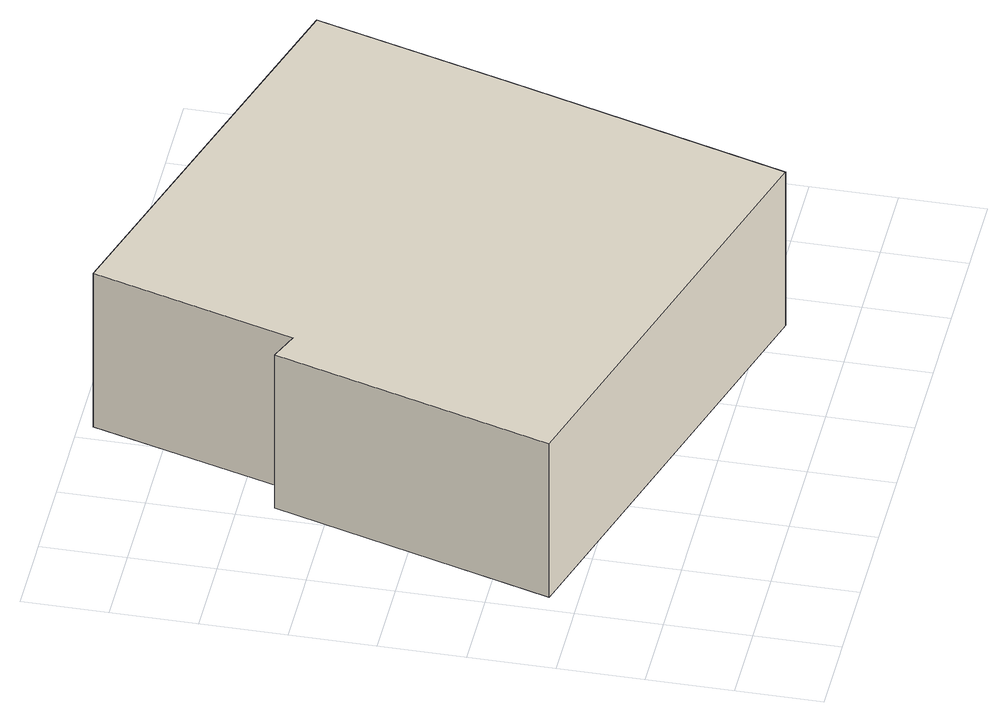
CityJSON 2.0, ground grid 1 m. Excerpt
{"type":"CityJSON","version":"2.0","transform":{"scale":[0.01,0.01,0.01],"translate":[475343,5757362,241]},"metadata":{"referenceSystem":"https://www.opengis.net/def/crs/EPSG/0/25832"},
"CityObjects":{
"building1":{"type":"Building","attributes":{"Gemeindeschluessel":"05711000","BezugspunktDach":"2000","function":"31001_9998","measuredHeight":2.13},"address":[{"country":"Germany","locality":"Bielefeld","thoroughfareNumber":"230","thoroughfareName":"Oerlinghauser Straße"}],"geometry":[{"type":"Solid","lod":"1","boundaries":[[[[0,1,2,3,4,5,6]],[[7,8,9,10,11,12,13]],[[7,13,6,5]],[[8,7,5,4]],[[9,8,4,3]],[[10,9,3,2]],[[11,10,2,1]],[[12,11,1,0]],[[13,12,0,6]]]]}]}
},
"vertices":[
[223,784,233],[154,546,233],[120,560,233],[24,233,233],[552,76,233],[649,403,233],[716,634,233],[649,403,20],[552,76,20],[24,233,20],[120,560,20],[154,546,20],[223,784,20],[716,634,20]
]}
